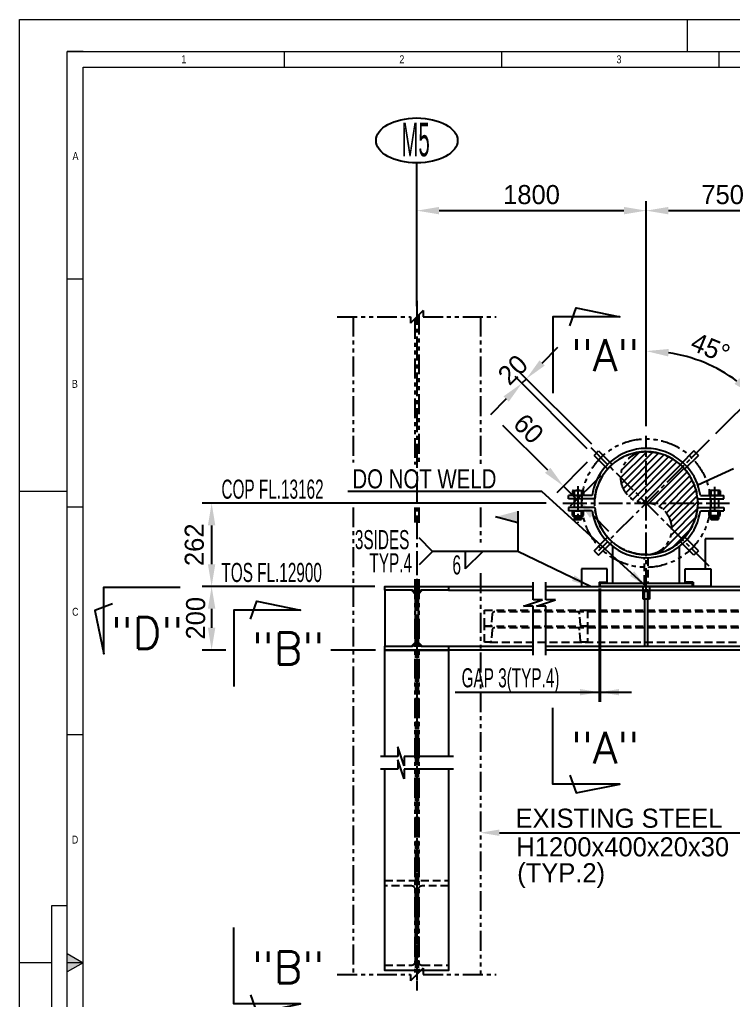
# Model space of a CAD drawing. Header units: millimetres. Extents: x 0 to 4222, y 0 to 2966.
# Drawn here: x 0 to 1122, y 1424 to 2966 of the extents above; entities that cross this region are included whole.
import ezdxf
from ezdxf.enums import TextEntityAlignment as Align

# ---------------------------------------------------------------- set-up
doc = ezdxf.new("R2010")
doc.units = ezdxf.units.MM
doc.header["$LTSCALE"] = 50
for name, pattern in [('CENTER2', [1.125, 0.75, -0.125, 0.125, -0.125]), ('HIDDEN', [0.375, 0.25, -0.125]), ('PHANTOM2', [1.25, 0.625, -0.125, 0.125, -0.125, 0.125, -0.125])]:
    doc.linetypes.add(name, pattern=pattern)
for name, color, linetype in [('1. continuous', 3, 'Continuous'), ('2', 2, 'Continuous'), ('2. Hidden', 2, 'HIDDEN'), ('3. phantom', 6, 'PHANTOM2'), ('5. text', 2, 'Continuous'), ('7. center', 1, 'CENTER2'), ('dimension', 7, 'Continuous'), ('text', 2, 'Continuous'), ('TITLE', 9, 'Continuous')]:
    doc.layers.add(name, color=color, linetype=linetype)
for name, color, linetype, lineweight in [('4', 4, 'Continuous', 9), ('G-ANNO-BRDR', 3, 'Continuous', 0), ('G-ANNO-TTLB', 7, 'Continuous', 0)]:
    doc.layers.add(name, color=color, linetype=linetype, lineweight=lineweight)
doc.styles.add('ROMANS', font='romans.shx', dxfattribs={"width": 0.8, "bigfont": 'whgtxt.shx'})
doc.styles.add('Style-Arial', font='ARIAL.TTF')
doc.dimstyles.new('ISO-25', dxfattribs={"dimscale": 10, "dimtxt": 3, "dimasz": 3, "dimexe": 1.5, "dimexo": 1.5, "dimgap": 1, "dimtad": 1, "dimdec": 0, "dimrnd": 0.5, "dimtxsty": 'Standard', "dimcen": 2.5, "dimclrd": 4, "dimclre": 4, "dimclrt": 2, "dimadec": 0, "dimazin": 0, "dimtfac": 1, "dimtdec": 0, "dimtmove": 0, "dimatfit": 3, "dimfxl": 1, "dimarcsym": 0})
doc.dimstyles.get("Standard").update_dxf_attribs({"dimtxt": 0.18, "dimasz": 0.18, "dimexe": 0.18, "dimexo": 0.0625, "dimgap": 0.09, "dimtad": 0, "dimtih": 1, "dimtoh": 1, "dimdec": 4, "dimzin": 0, "dimdsep": 46, "dimtxsty": 'Standard', "dimcen": 0.09, "dimadec": 0, "dimazin": 0, "dimtfac": 1, "dimtdec": 4, "dimtofl": 0, "dimtmove": 0, "dimatfit": 3, "dimfxl": 1, "dimtolj": 1, "dimtzin": 0, "dimarcsym": 0})

# ---------------------------------------------------------------- blocks, each defined once
blk = doc.blocks.new('*D3')
at = {"color": 4, "linetype": 'ByBlock', "lineweight": -2, "transparency": 16777216}
for p, q in [((1225.5, 2222.1), (1225.5, 2681.1)), ((1020.2, 2666.1), (1190.5, 2666.1))]:
    blk.add_line(p, q, dxfattribs=at)
at = {"color": 4, "transparency": 16777216}
for points in [[(1020.2, 2671.9), (1020.2, 2660.2), (985.2, 2666.1)], [(1190.5, 2671.9), (1190.5, 2660.2), (1225.5, 2666.1)]]:
    blk.add_solid(points, dxfattribs=at)
at = {"layer": 'Defpoints', "color": 0, "transparency": 16777216}
for p in [(985.2, 2666.1), (1225.5, 2666.1), (1225.5, 2207.1)]:
    blk.add_point(p, dxfattribs=at)
at = {"color": 2, "transparency": 16777216, "insert": (1105.4, 2691.1), "char_height": 30, "attachment_point": 5}
blk.add_mtext('750', dxfattribs=at)
blk = doc.blocks.new('*D10')
at = {"color": 4, "linetype": 'ByBlock', "lineweight": -2, "transparency": 16777216}
for p, q in [((985.2, 2327.1), (985.2, 2460.2)), ((1094.8, 2315.6), (1164.9, 2385.8))]:
    blk.add_line(p, q, dxfattribs=at)
blk.add_arc((985.2, 2206.1), 239.1, 53.3952, 81.6048, dxfattribs=at)
at = {"color": 4, "transparency": 16777216}
for points in [[(1019.7, 2436.8), (1020.6, 2448.5), (985.2, 2445.2)], [(1131.6, 2402.5), (1124, 2393.6), (1154.3, 2375.2)]]:
    blk.add_solid(points, dxfattribs=at)
at = {"layer": 'Defpoints', "color": 0, "transparency": 16777216}
for p in [(1104.8, 2413.2), (985.2, 2312.1), (1084.1, 2305), (910.3, 2131.2), (985.2, 2066.3)]:
    blk.add_point(p, dxfattribs=at)
at = {"color": 2, "transparency": 16777216, "insert": (1086.3, 2450.1), "char_height": 30, "attachment_point": 5, "rotation": 337.5}
blk.add_mtext('45°', dxfattribs=at)
blk = doc.blocks.new('*D11')
at = {"color": 4, "linetype": 'ByBlock', "lineweight": -2, "transparency": 16777216}
for p, q in [((830.4, 2257.7), (759.7, 2328.4)), ((892.6, 2270.5), (844.5, 2222.3)), ((913.8, 2249.2), (865.7, 2201.1)), ((876.3, 2211.7), (855.1, 2232.9)), ((901.1, 2187), (925.8, 2162.2))]:
    blk.add_line(p, q, dxfattribs=at)
at = {"color": 4, "transparency": 16777216}
for points in [[(834.5, 2261.8), (826.2, 2253.6), (855.1, 2232.9)], [(905.2, 2191.1), (896.9, 2182.8), (876.3, 2211.7)]]:
    blk.add_solid(points, dxfattribs=at)
at = {"layer": 'Defpoints', "color": 0, "transparency": 16777216}
for p in [(903.2, 2281.1), (924.5, 2259.8), (876.3, 2211.7)]:
    blk.add_point(p, dxfattribs=at)
at = {"color": 2, "transparency": 16777216, "insert": (800.3, 2323.1), "char_height": 30, "attachment_point": 5, "rotation": 315}
blk.add_mtext('60', dxfattribs=at)
blk = doc.blocks.new('*D12')
at = {"color": 4, "lineweight": -2, "transparency": 16777216}
for p, q in [((821.5, 2426.4), (846.3, 2451.2)), ((899.7, 2298.7), (786.2, 2412.3)), ((892.6, 2291.7), (779.1, 2405.2)), ((789.7, 2394.6), (796.8, 2401.7)), ((764.9, 2369.9), (740.2, 2345.1))]:
    blk.add_line(p, q, dxfattribs=at)
at = {"color": 4, "transparency": 16777216}
for points in [[(817.4, 2430.5), (825.6, 2422.3), (796.8, 2401.7)], [(760.8, 2374), (769.1, 2365.7), (789.7, 2394.6)]]:
    blk.add_solid(points, dxfattribs=at)
at = {"layer": 'Defpoints', "color": 0, "transparency": 16777216}
for p in [(796.8, 2401.7), (910.3, 2288.1), (903.2, 2281.1)]:
    blk.add_point(p, dxfattribs=at)
at = {"color": 2, "transparency": 16777216, "insert": (775.6, 2415.8), "char_height": 30, "attachment_point": 5, "rotation": 45}
blk.add_mtext('20', dxfattribs=at)

msp = doc.modelspace()

# ---------------------------------------------------------------- hatches: boundary and pattern name
at = {"layer": '3. phantom'}
h = msp.add_hatch(dxfattribs=at)
h.set_pattern_fill('ANSI31', color=256, scale=60, style=0)
h.set_pattern_definition([(45, (-1349.392, 2189.618), (-5.3033, 5.3033), [])])
h.paths.add_polyline_path([(985.2, 2287, 1), (985.2, 2206.1)])
h.paths.add_polyline_path([(985.2, 2287), (985.2, 2206.1), (1066.1, 2206.1, 0.414214)])
h.paths.add_polyline_path([(985.2, 2125.2, 0.414214), (1066.1, 2206.1), (985.2, 2206.1, -1)])

# ---------------------------------------------------------------- linework, layer by layer
at = {"color": 4}
for p, q in [((624.5, 2681.1), (624.5, 2741.1)), ((624.5, 2516.1), (624.5, 2681.1)), ((985.2, 2327.1), (985.2, 2681.1)), ((659.5, 2666.1), (950.2, 2666.1)), ((827.8, 2206.1), (286.9, 2206.1)), ((301.9, 2171.1), (301.9, 2110.1)), ((558.3, 2075.1), (286.9, 2075.1)), ((301.9, 2040.1), (301.9, 2010.1)), ((324.4, 1975.1), (286.9, 1975.1)), ((559.5, 1975.1), (489.2, 1975.1)), ((754.5, 1687.8), (1177.1, 1687.8))]:
    msp.add_line(p, q, dxfattribs=at)
for p, q in [((1122.3, 2259.8), (1066.5, 2234.3)), ((1122.3, 2150), (1077.8, 2150)), ((1077.8, 2150), (1077.8, 2102.6))]:
    msp.add_line(p, q)
for points in [[(659.5, 2671.9), (659.5, 2660.2), (624.5, 2666.1)], [(950.2, 2671.9), (950.2, 2660.2), (985.2, 2666.1)], [(307.7, 2171.1), (296.1, 2171.1), (301.9, 2206.1)], [(307.7, 2110.1), (296.1, 2110.1), (301.9, 2075.1)], [(296.1, 2040.1), (307.7, 2040.1), (301.9, 2075.1)], [(296.1, 2010.1), (307.7, 2010.1), (301.9, 1975.1)], [(754.5, 1682.8), (754.5, 1692.8), (724.5, 1687.8)]]:
    msp.add_solid(points, dxfattribs=at)
at = {"layer": '1. continuous'}
for p, q in [((903.2, 2281.1), (910.3, 2288.1)), ((910.3, 2288.1), (931.5, 2266.9)), ((1060.2, 2288.1), (1039, 2266.9)), ((1067.2, 2281.1), (1060.2, 2288.1)), ((903.2, 2281.1), (924.5, 2259.8)), ((1067.2, 2281.1), (1046, 2259.8)), ((931.5, 2266.9), (924.5, 2259.8)), ((1039, 2266.9), (1046, 2259.8)), ((869.1, 2225.6), (869.1, 2218.7)), ((870.5, 2226.1), (885, 2226.1)), ((871.9, 2225.6), (871.9, 2218.7)), ((883.6, 2225.6), (883.6, 2218.7)), ((886.4, 2225.6), (886.4, 2218.7)), ((1084.1, 2225.6), (1084.1, 2218.7)), ((1100, 2226.1), (1085.5, 2226.1)), ((1086.9, 2225.6), (1086.9, 2218.7)), ((1098.6, 2225.6), (1098.6, 2218.7)), ((1101.4, 2225.6), (1101.4, 2218.7)), ((900.1, 2218.1), (863.2, 2218.1)), ((863.2, 2213.1), (863.2, 2218.1)), ((904.6, 2213.1), (863.2, 2213.1)), ((870.5, 2218.1), (885, 2218.1)), ((871.8, 2213.1), (871.8, 2199.1)), ((883.7, 2213.1), (883.7, 2199.1)), ((1065.9, 2213.1), (1107.2, 2213.1)), ((1070.4, 2218.1), (1107.2, 2218.1)), ((1100, 2218.1), (1085.5, 2218.1)), ((1086.8, 2213.1), (1086.8, 2199.1)), ((1098.7, 2213.1), (1098.7, 2199.1)), ((1107.2, 2213.1), (1107.2, 2218.1)), ((863.2, 2199.1), (863.2, 2194.1)), ((904.6, 2199.1), (863.2, 2199.1)), ((900.1, 2194.1), (863.2, 2194.1)), ((869.1, 2186.7), (869.1, 2193.6)), ((870.5, 2194.1), (885, 2194.1)), ((871.9, 2186.7), (871.9, 2193.6)), ((883.6, 2186.7), (883.6, 2193.6)), ((886.4, 2186.7), (886.4, 2193.6)), ((1065.9, 2199.1), (1107.2, 2199.1)), ((1070.4, 2194.1), (1107.2, 2194.1)), ((1084.1, 2186.7), (1084.1, 2193.6)), ((1100, 2194.1), (1085.5, 2194.1)), ((1086.9, 2186.7), (1086.9, 2193.6)), ((1098.6, 2186.7), (1098.6, 2193.6)), ((1101.4, 2186.7), (1101.4, 2193.6)), ((1107.2, 2199.1), (1107.2, 2194.1)), ((870.5, 2186.1), (885, 2186.1)), ((871.8, 2186.1), (871.8, 2181.1)), ((871.8, 2183.6), (883.7, 2183.6)), ((872.3, 2180.6), (871.8, 2181.1)), ((871.8, 2181.1), (883.7, 2181.1)), ((872.3, 2180.6), (883.2, 2180.6)), ((872.5, 2184.9), (883, 2184.9)), ((872.5, 2182.4), (883, 2182.4)), ((883.2, 2180.6), (883.7, 2181.1)), ((883.7, 2186.1), (883.7, 2181.1)), ((1100, 2186.1), (1085.5, 2186.1)), ((1086.8, 2186.1), (1086.8, 2181.1)), ((1086.8, 2183.6), (1098.7, 2183.6)), ((1087.3, 2180.6), (1086.8, 2181.1)), ((1086.8, 2181.1), (1098.7, 2181.1)), ((1087.3, 2180.6), (1098.2, 2180.6)), ((1087.5, 2184.9), (1098, 2184.9)), ((1087.5, 2182.4), (1098, 2182.4)), ((1098.2, 2180.6), (1098.7, 2181.1)), ((1098.7, 2186.1), (1098.7, 2181.1)), ((903.2, 2131.2), (924.5, 2152.4)), ((910.3, 2124.1), (931.5, 2145.3)), ((931.5, 2145.3), (924.5, 2152.4)), ((1039, 2145.3), (1046, 2152.4)), ((1060.2, 2124.1), (1039, 2145.3)), ((1067.2, 2131.2), (1046, 2152.4)), ((903.2, 2131.2), (910.3, 2124.1)), ((932.7, 2080.1), (932.7, 2138.1)), ((1037.7, 2080.1), (1037.7, 2138.1)), ((1067.2, 2131.2), (1060.2, 2124.1)), ((574.5, 2069.1), (574.5, 1981.1)), ((616, 2069.1), (622.5, 2062.6)), ((633, 2069.1), (626.5, 2062.6)), ((674.5, 2075.1), (807.4, 2075.1)), ((674.5, 2069.1), (807.4, 2069.1)), ((827.6, 2075.1), (2205, 2075.1)), ((827.6, 2069.1), (980.2, 2069.1)), ((912.7, 2080.1), (1057.7, 2080.1)), ((912.7, 2075.1), (912.7, 2080.1)), ((1057.7, 2075.1), (912.7, 2075.1)), ((980.2, 2075.1), (990.2, 2075.1)), ((980.2, 2055.1), (980.2, 2075.1)), ((986.7, 2080.1), (983.7, 2080.1)), ((990.2, 2075.1), (990.2, 2055.1)), ((990.2, 2069.1), (2205, 2069.1)), ((1057.7, 2080.1), (1057.7, 2075.1)), ((990.2, 2055.1), (980.2, 2055.1)), ((982.7, 2055.1), (982.7, 1981.1)), ((987.7, 1981.1), (987.7, 2055.1)), ((622.5, 1987.6), (616, 1981.1)), ((626.5, 1987.6), (633, 1981.1)), ((674.5, 1981.1), (807.4, 1981.1)), ((807.4, 1975.1), (674.5, 1975.1)), ((827.6, 1981.1), (2205, 1981.1)), ((2205, 1975.1), (827.6, 1975.1)), ((982.7, 1981.1), (987.7, 1981.1))]:
    msp.add_line(p, q, dxfattribs=at)
msp.add_lwpolyline([(674.5, 1975.1), (574.5, 1975.1), (574.5, 1981.1), (616, 1981.1, 0.414214), (622.5, 1987.6), (622.5, 2062.6, 0.414214), (616, 2069.1), (574.5, 2069.1), (574.5, 2075.1), (674.5, 2075.1), (674.5, 2069.1), (633, 2069.1, 0.414214), (626.5, 2062.6), (626.5, 1987.6, 0.414214), (633, 1981.1), (674.5, 1981.1)], format="xyb", close=True, dxfattribs=at)
for points in [[(574.5, 1807.9), (574.5, 1975.1), (674.5, 1975.1), (674.5, 1807.9)], [(674.5, 1787.6), (674.5, 1471.1), (574.5, 1471.1), (574.5, 1787.6)]]:
    msp.add_lwpolyline(points, dxfattribs=at)
for centre, radius, start, end in [((985.2, 2206.1), 81, 4.96, 175.04), ((985.2, 2206.1), 86, 48.3345, 131.6655), ((985.2, 2206.1), 86, 138.3345, 171.9755), ((985.2, 2206.1), 86, 8.0245, 41.6655), ((870.5, 2224.1), 2.04, 46.3972, 133.6028), ((877.7, 2195.6), 30.6, 78.992, 101.008), ((885, 2224.1), 2.04, 46.3972, 133.6028), ((1085.5, 2224.1), 2.04, 46.3972, 133.6028), ((1092.7, 2195.6), 30.6, 78.992, 101.008), ((1100, 2224.1), 2.04, 46.3972, 133.6028), ((870.5, 2220.2), 2.04, 226.3972, 313.6028), ((877.7, 2248.7), 30.6, 258.992, 281.008), ((885, 2220.2), 2.04, 226.3972, 313.6028), ((1085.5, 2220.2), 2.04, 226.3972, 313.6028), ((1092.7, 2248.7), 30.6, 258.992, 281.008), ((1100, 2220.2), 2.04, 226.3972, 313.6028), ((870.5, 2192.1), 2.04, 46.3972, 133.6028), ((877.7, 2163.6), 30.6, 78.992, 101.008), ((885, 2192.1), 2.04, 46.3972, 133.6028), ((985.2, 2206.1), 86, 188.0245, 221.6655), ((985.2, 2206.1), 81, 184.96, 355.04), ((985.2, 2206.1), 86, 318.3345, 351.9755), ((1085.5, 2192.1), 2.04, 46.3972, 133.6028), ((1092.7, 2163.6), 30.6, 78.992, 101.008), ((1100, 2192.1), 2.04, 46.3972, 133.6028), ((870.5, 2188.2), 2.04, 226.3972, 313.6028), ((877.7, 2216.7), 30.6, 258.992, 281.008), ((885, 2188.2), 2.04, 226.3972, 313.6028), ((1085.5, 2188.2), 2.04, 226.3972, 313.6028), ((1092.7, 2216.7), 30.6, 258.992, 281.008), ((1100, 2188.2), 2.04, 226.3972, 313.6028), ((985.2, 2206.1), 86, 228.3345, 311.6655)]:
    msp.add_arc(centre, radius, start, end, dxfattribs=at)
at = {"layer": '2'}
for p, q in [((807.4, 2054.2), (807.4, 2081.8)), ((827.6, 2054.2), (827.6, 2081.8)), ((792.4, 2044.2), (822.4, 2054.2)), ((822.4, 2054.2), (807.4, 2054.2)), ((812.6, 2044.2), (842.6, 2054.2)), ((842.6, 2054.2), (827.6, 2054.2)), ((807.4, 2044.2), (792.4, 2044.2)), ((807.4, 1966.8), (807.4, 2044.2)), ((827.6, 2044.2), (812.6, 2044.2)), ((827.6, 1966.8), (827.6, 2044.2)), ((604.7, 1792.9), (594.7, 1822.9)), ((594.7, 1822.9), (594.7, 1807.9)), ((594.7, 1807.9), (567.2, 1807.9)), ((682.2, 1807.9), (604.7, 1807.9)), ((604.7, 1807.9), (604.7, 1792.9)), ((604.7, 1772.6), (594.7, 1802.6)), ((594.7, 1802.6), (594.7, 1787.6)), ((594.7, 1787.6), (567.2, 1787.6)), ((682.2, 1787.6), (604.7, 1787.6)), ((604.7, 1787.6), (604.7, 1772.6))]:
    msp.add_line(p, q, dxfattribs=at)
at = {"layer": '2. Hidden'}
for p, q in [((921, 2263.3), (928.1, 2270.3)), ((1049.5, 2263.3), (1042.4, 2270.3)), ((921, 2149), (928.1, 2141.9)), ((1049.5, 2149), (1042.4, 2141.9)), ((982.7, 2080.1), (982.7, 2120.2)), ((987.7, 2120.2), (987.7, 2080.1)), ((980.2, 2069.1), (990.2, 2069.1)), ((987.7, 2069.1), (982.7, 2069.1)), ((982.7, 2055.1), (982.7, 2069.1)), ((987.7, 2055.1), (987.7, 2069.1)), ((892.7, 2037.6), (2127.3, 2037.6)), ((2143.4, 2035.1), (876.6, 2035.1)), ((2143.4, 2010.1), (876.6, 2010.1)), ((892.7, 2012.6), (2127.3, 2012.6)), ((622.5, 1975.1), (622.5, 1471.1)), ((626.5, 1975.1), (626.5, 1471.1)), ((739.5, 1987.6), (2127.3, 1987.6)), ((574.5, 1612.6), (674.5, 1612.6)), ((616, 1604.1), (574.5, 1604.1)), ((674.5, 1604.1), (633, 1604.1)), ((622.5, 1486.1), (622.5, 1597.6)), ((626.5, 1597.6), (626.5, 1486.1)), ((574.5, 1479.6), (616, 1479.6)), ((633, 1479.6), (674.5, 1479.6))]:
    msp.add_line(p, q, dxfattribs=at)
for points in [[(730.9, 2012.6), (730.9, 2037.6), (892.7, 2037.6), (892.7, 2012.6), (884, 2012.6, -0.388879), (882, 2014.5), (880.6, 2031.5, 0.388879), (876.6, 2035.1), (747, 2035.1, 0.388879), (743, 2031.5), (741.5, 2014.5, -0.388879), (739.5, 2012.6)], [(730.9, 1987.6), (730.9, 2012.6), (892.7, 2012.6), (892.7, 1987.6), (884, 1987.6, -0.388879), (882, 1989.5), (880.6, 2006.5, 0.388879), (876.6, 2010.1), (747, 2010.1, 0.388879), (743, 2006.5), (741.5, 1989.5, -0.388879), (739.5, 1987.6)]]:
    msp.add_lwpolyline(points, format="xyb", close=True, dxfattribs=at)
for centre, start, end in [((616, 1597.6), 0, 90), ((633, 1597.6), 90, 180), ((616, 1486.1), 270, 0), ((633, 1486.1), 180, 270)]:
    msp.add_arc(centre, 6.5, start, end, dxfattribs=at)
at = {"layer": '3. phantom'}
for p, q in [((499.5, 2499.2), (614.5, 2499.2)), ((524.5, 2499.2), (524.5, 2270.1)), ((634.5, 2509.2), (614.5, 2489.2)), ((614.5, 2499.2), (614.5, 2489.2)), ((627.7, 2502.4), (627.7, 2266.8)), ((634.5, 2509.2), (634.5, 2499.2)), ((634.5, 2499.2), (749.5, 2499.2)), ((724.5, 2499.2), (724.5, 2266.8)), ((621.2, 2495.9), (621.2, 2266.8)), ((524.5, 2199.3), (524.5, 1464.7)), ((621.2, 2199.3), (621.2, 2175.8)), ((627.7, 2199.3), (627.7, 2174.9)), ((724.5, 2199.3), (724.5, 2144.3)), ((621.2, 2086.5), (621.2, 1461.4)), ((627.7, 2086.5), (627.7, 1467.9)), ((724.5, 2096), (724.5, 1464.7)), ((634.5, 1474.7), (614.5, 1454.7)), ((634.5, 1474.7), (634.5, 1464.7)), ((499.5, 1464.7), (614.5, 1464.7)), ((614.5, 1464.7), (614.5, 1454.7)), ((634.5, 1464.7), (749.5, 1464.7))]:
    msp.add_line(p, q, dxfattribs=at)
for radius in [101, 81]:
    msp.add_circle((985.2, 2206.1), radius, dxfattribs=at)
for centre, start, end in [((985.3, 2246.6), 90.0506, 269.9494), ((985.2, 2165.6), 270.0506, 89.9494)]:
    msp.add_arc(centre, 40.5, start, end, dxfattribs=at)
at = {"layer": '5. text', "color": 4}
for points in [[(864.9, 2485.1), (875.1, 2513.1), (943.6, 2499.1), (838.6, 2499.1), (838.6, 2379.1)], [(146.2, 2047.6), (118.2, 2037.4), (132.2, 1968.9), (132.2, 2073.9), (252.2, 2073.9)], [(363, 2023.8), (373.2, 2051.8), (441.7, 2037.8), (336.7, 2037.8), (336.7, 1917.8)], [(864.9, 1778.3), (875.1, 1750.3), (943.6, 1764.3), (838.6, 1764.3), (838.6, 1884.3)], [(363, 1432.8), (373.2, 1404.8), (441.7, 1418.8), (336.7, 1418.8), (336.7, 1538.8)]]:
    msp.add_lwpolyline(points, dxfattribs=at)
at = {"layer": '7. center'}
for p, q in [((624.5, 2524.2), (624.5, 1439.7)), ((1084.1, 2305), (910.3, 2131.2)), ((985.2, 2066.3), (985.2, 2312.1)), ((1084.1, 2107.2), (895.3, 2296.1)), ((877.7, 2233), (877.7, 2175.3)), ((1092.7, 2231.7), (1092.7, 2175.7)), ((854.3, 2206.1), (1116.2, 2206.1)), ((624.5, 2087.1), (624.5, 1963.1)), ((624.5, 2000.1), (624.5, 1446.1))]:
    msp.add_line(p, q, dxfattribs=at)
at = {"layer": 'dimension', "color": 2}
for p, q in [((783.2, 2193.7), (783.2, 2130.2)), ((783.2, 2175.1), (748.5, 2184.4)), ((649.4, 2130.2), (628.2, 2151.4)), ((649.4, 2130.2), (628.2, 2109)), ((783.2, 2130.2), (649.4, 2130.2)), ((700.6, 2130.2), (700.6, 2102.6)), ((728.1, 2130.2), (700.6, 2102.6))]:
    msp.add_line(p, q, dxfattribs=at)
at = {"layer": 'dimension', "color": 3}
for p, q in [((923.7, 2102.6), (883.7, 2102.6)), ((883.7, 2102.6), (883.7, 2075.1)), ((923.7, 2081.6), (923.7, 2102.6)), ((1046.7, 2081.6), (1046.7, 2102.6)), ((1046.7, 2102.6), (1086.7, 2102.6)), ((1086.7, 2102.6), (1086.7, 2075.1)), ((883.7, 2075.1), (911.2, 2075.1)), ((911.2, 2081.6), (923.7, 2081.6)), ((911.2, 2081.6), (911.2, 2075.1)), ((1059.2, 2081.6), (1046.7, 2081.6)), ((1059.2, 2081.6), (1059.2, 2075.1)), ((1086.7, 2075.1), (1059.2, 2075.1))]:
    msp.add_line(p, q, dxfattribs=at)
at = {"layer": 'dimension', "color": 4}
for p, q in [((911.2, 2071.8), (911.2, 1893.8)), ((912.7, 2071.8), (912.7, 1893.8)), ((684.8, 1908.8), (913.6, 1908.8)), ((912.7, 1908.8), (962.2, 1908.8))]:
    msp.add_line(p, q, dxfattribs=at)
at = {"layer": 'dimension', "color": 2}
msp.add_solid([(748.5, 2184.4), (783.2, 2175.1), (748.5, 2184.4), (783.2, 2193.7)], dxfattribs=at)
at = {"layer": 'dimension', "color": 4}
for points in [[(881.2, 1913.8), (881.2, 1903.8), (911.2, 1908.8)], [(942.7, 1913.8), (942.7, 1903.8), (912.7, 1908.8)]]:
    msp.add_solid(points, dxfattribs=at)
at = {"layer": 'G-ANNO-BRDR', "color": 3, "lineweight": 13, "ltscale": 0.172512}
for p, q in [((0, 2966.5), (4200, 2966.5)), ((0, 0), (0, 2966.5))]:
    msp.add_line(p, q, dxfattribs=at)
at = {"layer": 'G-ANNO-TTLB', "color": 7, "lineweight": 13, "ltscale": 0.172512}
for p, q in [((0, 2916.5), (0, 2966.5)), ((0, 2966.5), (49.9, 2966.5)), ((99.9, 2916.5), (74.9, 2916.5)), ((74.9, 2916.5), (4175, 2916.5)), ((74.9, 49.9), (74.9, 2916.5)), ((99.9, 74.9), (99.9, 2891.6)), ((99.9, 2891.6), (4150.1, 2891.6)), ((99.9, 2558.2), (74.9, 2558.2)), ((0, 2224.9), (74.9, 2224.9)), ((99.9, 2199.9), (74.9, 2199.9)), ((99.9, 1841.6), (74.9, 1841.6)), ((74.9, 1497.7), (99.9, 1483.2)), ((74.9, 1468.8), (74.9, 1497.7)), ((49.9, 1483.2), (0, 1483.2)), ((99.9, 1483.2), (74.9, 1483.2)), ((99.9, 1483.2), (74.9, 1483.2)), ((99.9, 1483.2), (74.9, 1468.8))]:
    msp.add_line(p, q, dxfattribs=at)
at = {"layer": 'G-ANNO-TTLB', "color": 7, "lineweight": 13, "ltscale": 0.172512, "extrusion": (0, 0, -1)}
for p, q in [((1050, 2916.5), (1050, 2966.5)), ((74.9, 2891.6), (74.9, 2916.5)), ((416.6, 2891.6), (416.6, 2916.5)), ((758.3, 2891.6), (758.3, 2916.5)), ((1099.9, 2891.6), (1099.9, 2916.5))]:
    msp.add_line(p, q, dxfattribs=at)
at = {"layer": 'G-ANNO-TTLB', "color": 7, "lineweight": 13}
for p, q in [((74.9, 1572.9), (49.9, 1572.9)), ((49.9, 1572.9), (49.9, 49.9)), ((74.9, 49.9), (74.9, 1572.9))]:
    msp.add_line(p, q, dxfattribs=at)
at = {"layer": 'G-ANNO-TTLB', "color": 7, "lineweight": 13, "ltscale": 0.172512, "extrusion": (0, 0, -1)}
msp.add_solid([(-74.9, 1497.7), (-99.9, 1483.2), (-74.9, 1468.8)], dxfattribs=at)
at = {"layer": 'TITLE'}
msp.add_ellipse((624.5, 2776.4), major_axis=(-64.1, 0), ratio=0.55154, dxfattribs=at)

# ---------------------------------------------------------------- texts
at = {"color": 2, "insert": (804.9, 2691.1), "char_height": 30, "attachment_point": 5}
msp.add_mtext('1800', dxfattribs=at)
at = {"color": 2, "char_height": 30, "attachment_point": 5, "rotation": 90}
for s, insert in [('262', (274.8, 2140.6)), ('200', (276.9, 2025.1))]:
    msp.add_mtext(s, dxfattribs=dict(at, insert=insert))
at = {"layer": '4', "color": 7, "style": 'Style-Arial', "width": 0.8}
for s, p in [('1', (254.3, 2897.8)), ('2', (597.1, 2897.8)), ('3', (938.5, 2897.8)), ('A', (83.2, 2745.7)), ('B', (82.2, 2387.4)), ('C', (82.5, 2029)), ('D', (82.1, 1670.7))]:
    msp.add_text(s, height=12.5, dxfattribs=at).set_placement(p)
at = {"layer": '5. text', "style": 'ROMANS'}
for s, p in [('"A"', (867.2, 2413.7)), ('"D"', (143.6, 1977)), ('"B"', (365.3, 1952.4)), ('"A"', (867.2, 1796.7)), ('"B"', (365.3, 1451.2))]:
    msp.add_text(s, height=50, dxfattribs=at).set_placement(p)
at = {"layer": '5. text', "color": 2, "width": 0.8}
msp.add_text('DO NOT WELD', height=30, dxfattribs=at).set_placement((523.3, 2229.3))
at = {"layer": 'dimension', "color": 4, "width": 0.6}
for s, p in [('3SIDES', (527.2, 2133.7)), ('TYP.4', (550.1, 2097.3))]:
    msp.add_text(s, height=30, dxfattribs=at).set_placement(p)
msp.add_text('6', height=30, dxfattribs=at).set_placement((687.3, 2093.9), align=Align.CENTER)
at = {"layer": 'dimension', "color": 2, "width": 0.6}
msp.add_text('GAP 3(TYP.4)', height=30, dxfattribs=at).set_placement((695, 1916.4))
at = {"layer": 'text', "width": 0.45}
msp.add_text('M5', height=53.06, dxfattribs=at).set_placement((622.7, 2751.5), align=Align.CENTER)
at = {"layer": 'text', "width": 0.6}
for s, p in [('COP FL.13162', (317.4, 2213.1)), ('TOS FL.12900', (317.4, 2082.1))]:
    msp.add_text(s, height=30, dxfattribs=at).set_placement(p)
at = {"layer": 'text', "color": 2}
for s, p in [('EXISTING STEEL', (779.6, 1695.6)), ('H1200x400x20x30', (781, 1650.6)), ('(TYP.2)', (782.4, 1609.9))]:
    msp.add_text(s, height=30, dxfattribs=at).set_placement(p)

# ---------------------------------------------------------------- dimensions: what is measured, and where the dimension line sits
dim = msp.add_linear_dim(base=(1225.5, 2666.1), p1=(985.2, 2666.1), p2=(1225.5, 2207.1), text='750', dimstyle='Standard', override={"dimscale": 10, "dimtxt": 3, "dimasz": 3.5, "dimexe": 1.5, "dimexo": 1.5, "dimgap": 1, "dimtad": 1, "dimtih": 0, "dimtoh": 0, "dimdec": 0, "dimrnd": 0.5, "dimzin": 8, "dimdsep": 44, "dimcen": 2.5, "dimclrd": 4, "dimclre": 4, "dimclrt": 2, "dimtdec": 0, "dimtofl": 1, "dimtolj": 0, "dimtzin": 8, "dimarcsym": 1})
dim.commit()
dim.dimension.update_dxf_attribs({"geometry": '*D3', "text_midpoint": (1105.4, 2691.1)})
dim = msp.add_angular_dim_2l(base=(1104.8, 2413.2), line1=((1084.1, 2305), (910.3, 2131.2)), line2=((985.2, 2066.3), (985.2, 2312.1)), dimstyle='Standard', override={"dimscale": 10, "dimtxt": 3, "dimasz": 3.5, "dimexe": 1.5, "dimexo": 1.5, "dimgap": 1, "dimtad": 1, "dimtih": 0, "dimtoh": 0, "dimdec": 0, "dimrnd": 0.5, "dimzin": 8, "dimdsep": 44, "dimcen": 2.5, "dimclrd": 4, "dimclre": 4, "dimclrt": 2, "dimtdec": 0, "dimtofl": 1, "dimtolj": 0, "dimtzin": 8, "dimarcsym": 1})
dim.commit()
dim.dimension.update_dxf_attribs({"geometry": '*D10', "text_midpoint": (1086.3, 2450.1)})
for base, p2, angle, text, override, picture, middle in [((796.8, 2401.7), (910.3, 2288.1), 45, '20', {"dimscale": 10, "dimtxt": 3, "dimasz": 3.5, "dimexe": 1.5, "dimexo": 1.5, "dimgap": 1, "dimtad": 1, "dimtih": 0, "dimtoh": 0, "dimdec": 0, "dimrnd": 0.5, "dimzin": 8, "dimdsep": 44, "dimcen": 2.5, "dimclrd": 4, "dimclre": 4, "dimclrt": 2, "dimtdec": 0, "dimtofl": 1, "dimtolj": 0, "dimtzin": 8}, '*D12', (793.2, 2398.1)), ((876.3, 2211.7), (924.5, 2259.8), 315, '60', {"dimscale": 10, "dimtxt": 3, "dimasz": 3.5, "dimexe": 1.5, "dimexo": 1.5, "dimgap": 1, "dimtad": 1, "dimtih": 0, "dimtoh": 0, "dimdec": 0, "dimrnd": 0.5, "dimzin": 8, "dimdsep": 44, "dimcen": 2.5, "dimclrd": 4, "dimclre": 4, "dimclrt": 2, "dimtdec": 0, "dimtofl": 1, "dimtolj": 0, "dimtzin": 8, "dimarcsym": 1}, '*D11', (782.6, 2305.4))]:
    dim = msp.add_linear_dim(base=base, p1=(903.2, 2281.1), p2=p2, angle=angle, text=text, dimstyle='Standard', override=override)
    dim.commit()
    dim.dimension.update_dxf_attribs({"geometry": picture, "text_midpoint": middle, "dimtype": 161})

# ---------------------------------------------------------------- leaders
at = {"color": 4}
msp.add_leader([(985.2, 2075.1), (821, 2224.2), (516, 2224.2)], dimstyle='ISO-25', override={"dimgap": 1, "dimtad": 0}, dxfattribs=at)
at = {"layer": '5. text'}
msp.add_leader([(897.5, 2075.1), (783.2, 2130.2)], dimstyle='ISO-25', override={"dimgap": 1, "dimtad": 0, "dimclrd": 2}, dxfattribs=at)

doc.saveas('drawing.dxf')
